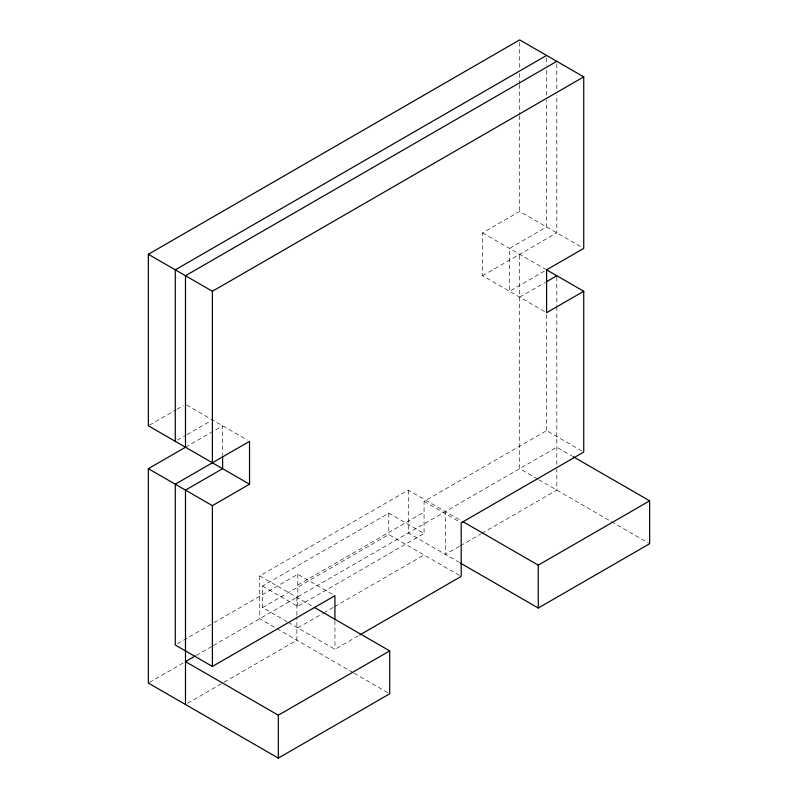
<?xml version="1.0" encoding="UTF-8"?>
<svg xmlns="http://www.w3.org/2000/svg" width="798" height="798" viewBox="0 0 798 798"><rect width="100%" height="100%" fill="white"/><g stroke="black" fill="none" stroke-linecap="round" stroke-linejoin="round"><path stroke-width="0.6" stroke-dasharray="3.99 2.99" d="M149.416 425.184L175.939 409.873M176.996 409.264L183.36 405.584M544.485 311.489L482.551 275.729L482.551 232.846L519.688 211.41L583.737 248.397M177.395 440.117L185.884 435.219M186.941 434.601L210.283 421.125M185.485 447.239L222.622 425.793L222.622 455.199M482.551 275.729L556.814 232.846L556.814 94.892M544.485 271.061L509.473 291.27L509.473 248.397L546.6 226.951L546.6 100.189M519.688 297.165L545.144 282.462M353.015 672.594L259.749 618.749L259.749 575.867L408.287 490.112L461.613 520.904M287.12 621.692L262.532 607.497L262.532 586.051L388.786 513.164L424.067 533.533L424.067 501.373L546.6 430.621L583.737 452.067M177.425 643.767L212.896 623.288M213.974 622.669L297.814 574.261L332.826 594.48M297.814 584.984L424.067 512.087M262.532 607.497L388.786 534.6L461.194 576.405M149.426 682.45L183.7 662.659M196.198 655.437L212.617 645.961M213.335 645.542L556.814 447.239L571.927 455.967M262.532 586.051L297.814 606.42L424.067 533.533M297.814 627.856L322.631 613.532M323.709 612.904L333.424 607.298M334.502 606.68L424.067 554.969M187.63 703.267L222.971 682.859M224.048 682.24L296.886 640.186L296.886 616.914M459.339 546.391L445.414 554.43L445.414 511.558M460.416 545.772L480.765 534.022M481.832 533.403L556.814 490.122L556.814 469.294M288.188 622.31L334.941 649.303L358.681 635.597M482.551 232.846L545.543 269.215M537.722 479.089L519.688 468.675L519.688 254.293M538.78 479.708L649.652 543.717M424.067 501.373L460.137 522.201M186.542 404.975L247.42 440.117M459.449 562.53L408.287 532.994L408.287 490.112M259.749 575.867L313.075 606.66M354.093 673.223L389.713 693.781M556.814 63.82L556.814 89.925M556.814 276.966L556.814 305.554M556.814 306.801L556.814 464.386M546.6 57.925L546.6 65.386M546.6 70.354L546.6 98.942M546.6 314.701L546.6 430.621M519.688 42.384L519.688 68.488M519.688 73.456L519.688 83.401M519.688 84.638L519.688 114.473M519.688 115.71L519.688 211.41M388.786 513.164L388.786 534.6M334.941 620.635L334.941 649.303M297.814 574.261L297.814 606.42M296.886 597.313L296.886 615.687"/><path stroke-width="1.2" d="M334.941 619.388L334.941 595.697L212.408 666.45L175.271 645.013L175.271 484.216L249.535 441.344L249.535 484.216L148.348 425.793L148.348 254.283L519.688 39.9L583.737 76.877L583.737 248.397L546.6 269.834L546.6 312.706L583.737 291.27L583.737 452.067L461.194 522.81L461.194 576.405L359.768 634.969M546.6 55.441L175.271 269.834L175.271 441.344M556.814 61.336L185.485 275.729L185.485 447.239L148.348 468.675L148.348 683.068L278.312 758.1L389.713 693.781L389.713 650.909L314.153 607.278M148.348 254.283L212.408 291.27L583.737 76.877M546.211 281.854L556.814 275.729M148.348 468.675L212.408 505.653L249.535 484.216M195.121 656.056L185.485 661.622L278.312 715.217L389.713 650.909M462.69 521.523L538.251 565.154L649.652 500.835L649.652 543.717L538.251 608.026L460.526 563.159M546.211 269.604L583.737 291.27M573.004 456.586L649.652 500.835M538.251 565.154L538.251 608.026M278.312 715.217L278.312 758.1M222.622 456.426L222.622 468.675L185.485 490.112L185.485 704.504M212.408 291.27L212.408 462.78M212.408 505.653L212.408 666.45"/></g></svg>
